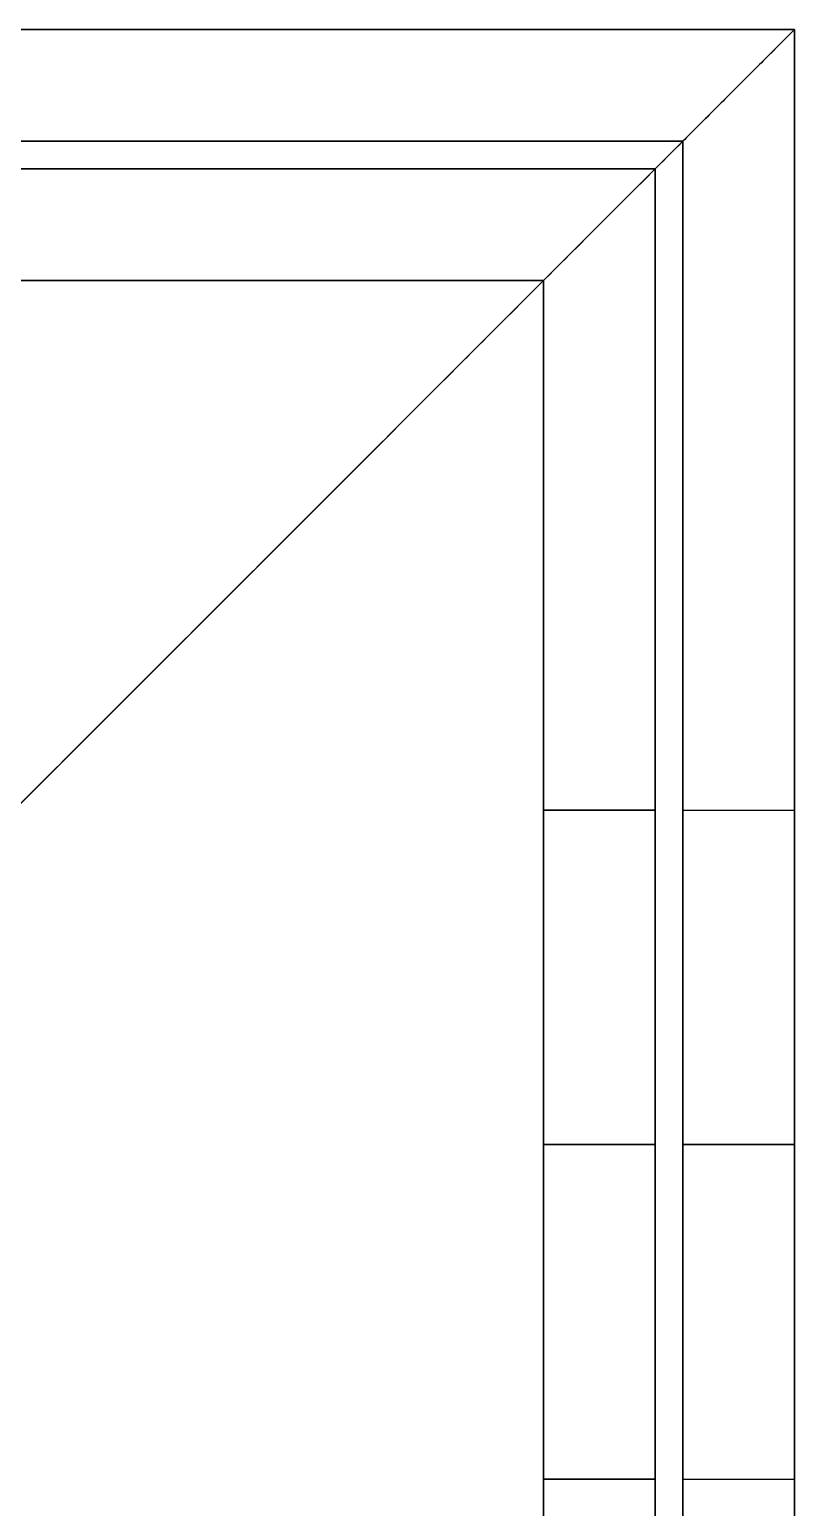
# Model space of a CAD drawing. Header units: millimetres. Extents: x -6529 to 809, y -8611 to 207.
# Drawn here: x -4653.83 to -4640.11, y -3798.4 to -3771.89 of the extents above; entities that cross this region are included whole.
import ezdxf

# ---------------------------------------------------------------- set-up
doc = ezdxf.new("R2010")
doc.units = ezdxf.units.MM
doc.header["$MEASUREMENT"] = 0
for name, color, linetype, true_color in [('gaten', 7, 'Continuous', 0x42ff2c), ('gaten$11mm', 7, 'Continuous', 0xff6a35), ('staal', 5, 'Continuous', 0x0000ff)]:
    doc.layers.add(name, color=color, linetype=linetype, true_color=true_color)

msp = doc.modelspace()

# ---------------------------------------------------------------- linework, layer by layer
at = {"layer": 'gaten'}
for p, q in [((-4640.11, -3791.894, 808), (-4640.11, -3791.894, 658)), ((-4640.11, -3791.894, 958), (-4640.11, -3791.894, 808)), ((-4640.11, -3791.894, 1108), (-4640.11, -3791.894, 958)), ((-4640.11, -3791.894, 1258), (-4640.11, -3791.894, 1108)), ((-4640.11, -3791.894, 1276), (-4640.11, -3791.894, 1258))]:
    msp.add_line(p, q, dxfattribs=at)
at = {"layer": 'gaten', "extrusion": (1, 2.22045e-16, 0)}
for centre in [(-3791.894, 770.5, -4640.11), (-3791.894, 695.5, -4640.11), (-3791.894, 920.5, -4640.11), (-3791.894, 845.5, -4640.11), (-3791.894, 1070.5, -4640.11), (-3791.894, 995.5, -4640.11), (-3791.894, 1220.5, -4640.11), (-3791.894, 1145.5, -4640.11)]:
    msp.add_circle(centre, 5, dxfattribs=at)
at = {"layer": 'gaten$11mm'}
msp.add_line((-4640.11, -3791.394, 58), (-4640.11, -3791.394, 40), dxfattribs=at)
at = {"layer": 'gaten$11mm', "extrusion": (1, 2.22045e-16, 0)}
for centre in [(-3791.894, 95.5, -4640.11), (-3791.894, 170.5, -4640.11), (-3791.894, 320.5, -4640.11), (-3791.894, 245.5, -4640.11), (-3791.894, 470.5, -4640.11), (-3791.894, 395.5, -4640.11), (-3791.894, 620.5, -4640.11), (-3791.894, 545.5, -4640.11)]:
    msp.add_circle(centre, 5.5, dxfattribs=at)
at = {"layer": 'staal'}
for p, q in [((-4640.11, -3771.894, 1276), (-4680.11, -3811.894, 1276)), ((-4640.11, -3771.894), (-4680.11, -3811.894)), ((-4640.11, -3771.894), (-4680.11, -3811.894)), ((-4680.11, -3811.894), (-4640.11, -3771.894, 40)), ((-4642.11, -3773.894, 1301), (-4640.11, -3771.894, 1301)), ((-4642.11, -3773.894, 25), (-4640.11, -3771.894, 25)), ((-4642.11, -3773.894, 25), (-4640.11, -3771.894, 25)), ((-4644.61, -3785.894, 1371.5), (-4642.61, -3785.894, 1371.5)), ((-4644.61, -3785.894, 1446.5), (-4642.61, -3785.894, 1446.5)), ((-4644.61, -3785.894, 1220.5), (-4642.61, -3785.894, 1220.5)), ((-4644.61, -3785.894, 1145.5), (-4642.61, -3785.894, 1145.5)), ((-4642.61, -3785.894, 95.5), (-4644.61, -3785.894, 95.5)), ((-4642.61, -3785.894, 170.5), (-4644.61, -3785.894, 170.5)), ((-4642.11, -3785.894, 1145.5), (-4640.11, -3785.894, 1145.5)), ((-4642.11, -3785.894, 1220.5), (-4640.11, -3785.894, 1220.5)), ((-4642.11, -3785.894, 995.5), (-4640.11, -3785.894, 995.5)), ((-4642.11, -3785.894, 1070.5), (-4640.11, -3785.894, 1070.5)), ((-4642.11, -3785.894, 845.5), (-4640.11, -3785.894, 845.5)), ((-4642.11, -3785.894, 920.5), (-4640.11, -3785.894, 920.5)), ((-4642.11, -3785.894, 770.5), (-4640.11, -3785.894, 770.5)), ((-4642.11, -3785.894, 695.5), (-4640.11, -3785.894, 695.5)), ((-4642.11, -3785.894, 95.5), (-4640.11, -3785.894, 95.5)), ((-4642.11, -3785.894, 170.5), (-4640.11, -3785.894, 170.5)), ((-4642.11, -3785.894, 320.5), (-4640.11, -3785.894, 320.5)), ((-4642.11, -3785.894, 245.5), (-4640.11, -3785.894, 245.5)), ((-4642.11, -3785.894, 470.5), (-4640.11, -3785.894, 470.5)), ((-4642.11, -3785.894, 395.5), (-4640.11, -3785.894, 395.5)), ((-4642.11, -3785.894, 620.5), (-4640.11, -3785.894, 620.5)), ((-4642.11, -3785.894, 545.5), (-4640.11, -3785.894, 545.5)), ((-4644.61, -3791.894, 1316), (-4642.61, -3791.894, 1316)), ((-4644.61, -3791.894, 1484), (-4642.61, -3791.894, 1484)), ((-4644.61, -3791.894, 1377.5), (-4642.61, -3791.894, 1377.5)), ((-4644.61, -3791.894, 1365.5), (-4642.61, -3791.894, 1365.5)), ((-4644.61, -3791.894, 1452.5), (-4642.61, -3791.894, 1452.5)), ((-4644.61, -3791.894, 1440.5), (-4642.61, -3791.894, 1440.5)), ((-4644.61, -3791.894, 1276), (-4642.61, -3791.894, 1276)), ((-4644.61, -3791.894, 1108), (-4642.61, -3791.894, 1108)), ((-4644.61, -3791.894, 1214.5), (-4642.61, -3791.894, 1214.5)), ((-4644.61, -3791.894, 1226.5), (-4642.61, -3791.894, 1226.5)), ((-4644.61, -3791.894, 1139.5), (-4642.61, -3791.894, 1139.5)), ((-4644.61, -3791.894, 1151.5), (-4642.61, -3791.894, 1151.5)), ((-4642.61, -3791.894, 40), (-4644.61, -3791.894, 40)), ((-4642.61, -3791.894, 208), (-4644.61, -3791.894, 208)), ((-4642.61, -3791.894, 101.5), (-4644.61, -3791.894, 101.5)), ((-4642.61, -3791.894, 89.5), (-4644.61, -3791.894, 89.5)), ((-4642.61, -3791.894, 176.5), (-4644.61, -3791.894, 176.5)), ((-4642.61, -3791.894, 164.5), (-4644.61, -3791.894, 164.5)), ((-4640.11, -3791.894, 40), (-4642.11, -3791.894, 40)), ((-4640.11, -3791.894, 1276), (-4642.11, -3791.894, 1276)), ((-4642.11, -3791.894, 1139.5), (-4640.11, -3791.894, 1139.5)), ((-4642.11, -3791.894, 1151.5), (-4640.11, -3791.894, 1151.5)), ((-4642.11, -3791.894, 1214.5), (-4640.11, -3791.894, 1214.5)), ((-4642.11, -3791.894, 1226.5), (-4640.11, -3791.894, 1226.5)), ((-4642.11, -3791.894, 989.5), (-4640.11, -3791.894, 989.5)), ((-4642.11, -3791.894, 1001.5), (-4640.11, -3791.894, 1001.5)), ((-4642.11, -3791.894, 1064.5), (-4640.11, -3791.894, 1064.5)), ((-4642.11, -3791.894, 1076.5), (-4640.11, -3791.894, 1076.5)), ((-4642.11, -3791.894, 839.5), (-4640.11, -3791.894, 839.5)), ((-4642.11, -3791.894, 851.5), (-4640.11, -3791.894, 851.5)), ((-4642.11, -3791.894, 914.5), (-4640.11, -3791.894, 914.5)), ((-4642.11, -3791.894, 926.5), (-4640.11, -3791.894, 926.5)), ((-4642.11, -3791.894, 764.5), (-4640.11, -3791.894, 764.5)), ((-4642.11, -3791.894, 776.5), (-4640.11, -3791.894, 776.5)), ((-4642.11, -3791.894, 689.5), (-4640.11, -3791.894, 689.5)), ((-4642.11, -3791.894, 701.5), (-4640.11, -3791.894, 701.5)), ((-4642.11, -3791.894, 89.5), (-4640.11, -3791.894, 89.5)), ((-4642.11, -3791.894, 101.5), (-4640.11, -3791.894, 101.5)), ((-4642.11, -3791.894, 164.5), (-4640.11, -3791.894, 164.5)), ((-4642.11, -3791.894, 176.5), (-4640.11, -3791.894, 176.5)), ((-4642.11, -3791.894, 314.5), (-4640.11, -3791.894, 314.5)), ((-4642.11, -3791.894, 326.5), (-4640.11, -3791.894, 326.5)), ((-4642.11, -3791.894, 239.5), (-4640.11, -3791.894, 239.5)), ((-4642.11, -3791.894, 251.5), (-4640.11, -3791.894, 251.5)), ((-4642.11, -3791.894, 464.5), (-4640.11, -3791.894, 464.5)), ((-4642.11, -3791.894, 476.5), (-4640.11, -3791.894, 476.5)), ((-4642.11, -3791.894, 389.5), (-4640.11, -3791.894, 389.5)), ((-4642.11, -3791.894, 401.5), (-4640.11, -3791.894, 401.5)), ((-4642.11, -3791.894, 614.5), (-4640.11, -3791.894, 614.5)), ((-4642.11, -3791.894, 626.5), (-4640.11, -3791.894, 626.5)), ((-4642.11, -3791.894, 539.5), (-4640.11, -3791.894, 539.5)), ((-4642.11, -3791.894, 551.5), (-4640.11, -3791.894, 551.5)), ((-4644.61, -3797.894, 1371.5), (-4642.61, -3797.894, 1371.5)), ((-4644.61, -3797.894, 1446.5), (-4642.61, -3797.894, 1446.5)), ((-4644.61, -3797.894, 1220.5), (-4642.61, -3797.894, 1220.5)), ((-4644.61, -3797.894, 1145.5), (-4642.61, -3797.894, 1145.5)), ((-4642.61, -3797.894, 95.5), (-4644.61, -3797.894, 95.5)), ((-4642.61, -3797.894, 170.5), (-4644.61, -3797.894, 170.5)), ((-4642.11, -3797.894, 1145.5), (-4640.11, -3797.894, 1145.5)), ((-4642.11, -3797.894, 1220.5), (-4640.11, -3797.894, 1220.5)), ((-4642.11, -3797.894, 995.5), (-4640.11, -3797.894, 995.5)), ((-4642.11, -3797.894, 1070.5), (-4640.11, -3797.894, 1070.5)), ((-4642.11, -3797.894, 845.5), (-4640.11, -3797.894, 845.5)), ((-4642.11, -3797.894, 920.5), (-4640.11, -3797.894, 920.5)), ((-4642.11, -3797.894, 770.5), (-4640.11, -3797.894, 770.5)), ((-4642.11, -3797.894, 695.5), (-4640.11, -3797.894, 695.5)), ((-4642.11, -3797.894, 95.5), (-4640.11, -3797.894, 95.5)), ((-4642.11, -3797.894, 170.5), (-4640.11, -3797.894, 170.5)), ((-4642.11, -3797.894, 320.5), (-4640.11, -3797.894, 320.5)), ((-4642.11, -3797.894, 245.5), (-4640.11, -3797.894, 245.5)), ((-4642.11, -3797.894, 470.5), (-4640.11, -3797.894, 470.5)), ((-4642.11, -3797.894, 395.5), (-4640.11, -3797.894, 395.5)), ((-4642.11, -3797.894, 620.5), (-4640.11, -3797.894, 620.5)), ((-4642.11, -3797.894, 545.5), (-4640.11, -3797.894, 545.5))]:
    msp.add_line(p, q, dxfattribs=at)
msp.add_lwpolyline([(-4640.11, -5087.894), (-5956.11, -5087.894), (-5956.11, -3771.894), (-4640.11, -3771.894)], close=True, dxfattribs=at)
for points in [[(-4640.11, -3771.894, 1276), (-5298.11, -3771.894, 1276), (-5956.11, -3771.894, 1276)], [(-4640.11, -3771.894, 1316), (-5298.11, -3771.894, 1316), (-5956.11, -3771.894, 1316)], [(-5956.11, -3771.894), (-5298.11, -3771.894), (-4640.11, -3771.894)], [(-5956.11, -3771.894, 40), (-5298.11, -3771.894, 40), (-4640.11, -3771.894, 40)], [(-4640.11, -3771.894, 1296), (-4684.86, -3771.894, 1296), (-4729.61, -3771.894, 1296)], [(-4729.61, -3771.894, 20), (-4684.86, -3771.894, 20), (-4640.11, -3771.894, 20)], [(-4640.11, -3771.894, 1316), (-4660.11, -3791.894, 1316), (-4680.11, -3811.894, 1316)], [(-4640.11, -3771.894, 1276), (-4660.11, -3791.894, 1276), (-4680.11, -3811.894, 1276)], [(-4680.11, -3811.894, 1316), (-4660.11, -3791.894, 1316), (-4640.11, -3771.894, 1316)], [(-4640.11, -3771.894, 40), (-4660.11, -3771.894, 40), (-4680.11, -3771.894, 40)], [(-4640.11, -3771.894, 1276), (-4660.11, -3771.894, 1276), (-4680.11, -3771.894, 1276)], [(-4640.11, -3771.894, 658), (-4660.11, -3771.894, 658), (-4680.11, -3771.894, 658)], [(-4640.11, -3771.894, 40), (-4660.11, -3791.894, 40), (-4680.11, -3811.894, 40)], [(-4640.11, -3771.894, 40), (-4660.11, -3791.894, 40), (-4680.11, -3811.894, 40)], [(-4640.11, -3771.894, 1301), (-4641.11, -3772.894, 1301), (-4642.11, -3773.894, 1301)], [(-4640.11, -5087.894, 1276), (-4640.11, -4429.894, 1276), (-4640.11, -3771.894, 1276)], [(-4640.11, -5087.894, 1316), (-4640.11, -4429.894, 1316), (-4640.11, -3771.894, 1316)], [(-4640.11, -3771.894, 1276), (-4640.11, -3771.894, 1296), (-4640.11, -3771.894, 1316)], [(-4640.11, -3861.394, 1296), (-4640.11, -3816.644, 1296), (-4640.11, -3771.894, 1296)], [(-4640.11, -3771.894, 1276), (-4640.11, -3771.894, 1296), (-4640.11, -3771.894, 1316)], [(-4640.11, -3771.894, 40), (-4640.11, -3771.894, 658), (-4640.11, -3771.894, 1276)], [(-4640.11, -3811.894, 40), (-4640.11, -3791.894, 40), (-4640.11, -3771.894, 40)], [(-4640.11, -3811.894, 1276), (-4640.11, -3791.894, 1276), (-4640.11, -3771.894, 1276)], [(-4640.11, -3811.894, 658), (-4640.11, -3791.894, 658), (-4640.11, -3771.894, 658)], [(-4640.11, -5087.894), (-4640.11, -4429.894), (-4640.11, -3771.894)], [(-4640.11, -5087.894, 40), (-4640.11, -4429.894, 40), (-4640.11, -3771.894, 40)], [(-4640.11, -3771.894), (-4640.11, -3771.894, 20), (-4640.11, -3771.894, 40)], [(-4640.11, -3861.394, 20), (-4640.11, -3816.644, 20), (-4640.11, -3771.894, 20)], [(-4640.11, -3771.894), (-4640.11, -3771.894, 20), (-4640.11, -3771.894, 40)], [(-4642.11, -3773.894, 1314), (-5298.11, -3773.894, 1314), (-5954.11, -3773.894, 1314)], [(-4642.11, -3773.894, 1278), (-5298.11, -3773.894, 1278), (-5954.11, -3773.894, 1278)], [(-5954.11, -3773.894, 38), (-5298.11, -3773.894, 38), (-4642.11, -3773.894, 38)], [(-5954.11, -3773.894, 2), (-5298.11, -3773.894, 2), (-4642.11, -3773.894, 2)], [(-4642.11, -3773.894, 1296), (-4685.86, -3773.894, 1296), (-4729.61, -3773.894, 1296)], [(-4729.61, -3773.894, 20), (-4685.86, -3773.894, 20), (-4642.11, -3773.894, 20)], [(-4678.11, -3809.894, 1314), (-4660.11, -3791.894, 1314), (-4642.11, -3773.894, 1314)], [(-4642.11, -3773.894, 1278), (-4660.11, -3791.894, 1278), (-4678.11, -3809.894, 1278)], [(-4642.11, -3773.894, 1314), (-4660.11, -3791.894, 1314), (-4678.11, -3809.894, 1314)], [(-4678.11, -3809.894, 1278), (-4660.11, -3791.894, 1278), (-4642.11, -3773.894, 1278)], [(-4678.11, -3773.894, 40), (-4660.11, -3773.894, 40), (-4642.11, -3773.894, 40)], [(-4678.11, -3773.894, 1276), (-4660.11, -3773.894, 1276), (-4642.11, -3773.894, 1276)], [(-4678.11, -3773.894, 658), (-4660.11, -3773.894, 658), (-4642.11, -3773.894, 658)], [(-4678.11, -3809.894, 38), (-4660.11, -3791.894, 38), (-4642.11, -3773.894, 38)], [(-4642.11, -3773.894, 2), (-4660.11, -3791.894, 2), (-4678.11, -3809.894, 2)], [(-4678.11, -3809.894, 38), (-4660.11, -3791.894, 38), (-4642.11, -3773.894, 38)], [(-4642.11, -3773.894, 2), (-4660.11, -3791.894, 2), (-4678.11, -3809.894, 2)], [(-4642.11, -3773.894, 1314), (-4642.11, -3773.894, 1296), (-4642.11, -3773.894, 1278)], [(-4642.11, -5085.894, 1314), (-4642.11, -4429.894, 1314), (-4642.11, -3773.894, 1314)], [(-4642.11, -5085.894, 1278), (-4642.11, -4429.894, 1278), (-4642.11, -3773.894, 1278)], [(-4642.11, -3861.394, 1296), (-4642.11, -3817.644, 1296), (-4642.11, -3773.894, 1296)], [(-4642.11, -3773.894, 1278), (-4642.11, -3773.894, 1296), (-4642.11, -3773.894, 1314)], [(-4642.11, -3773.894, 40), (-4642.11, -3791.894, 40), (-4642.11, -3809.894, 40)], [(-4642.11, -3773.894, 1276), (-4642.11, -3791.894, 1276), (-4642.11, -3809.894, 1276)], [(-4642.11, -3773.894, 40), (-4642.11, -3773.894, 658), (-4642.11, -3773.894, 1276)], [(-4642.11, -3773.894, 658), (-4642.11, -3791.894, 658), (-4642.11, -3809.894, 658)], [(-4642.11, -3773.894, 38), (-4642.11, -3773.894, 20), (-4642.11, -3773.894, 2)], [(-4642.11, -5085.894, 38), (-4642.11, -4429.894, 38), (-4642.11, -3773.894, 38)], [(-4642.11, -5085.894, 2), (-4642.11, -4429.894, 2), (-4642.11, -3773.894, 2)], [(-4642.11, -3861.394, 20), (-4642.11, -3817.644, 20), (-4642.11, -3773.894, 20)], [(-4642.11, -3773.894, 38), (-4642.11, -3773.894, 20), (-4642.11, -3773.894, 2)], [(-4677.61, -3774.394, 1316), (-4660.11, -3774.394, 1316), (-4642.61, -3774.394, 1316)], [(-4677.61, -3774.394, 1484), (-4660.11, -3774.394, 1484), (-4642.61, -3774.394, 1484)], [(-4677.61, -3774.394, 1400), (-4660.11, -3774.394, 1400), (-4642.61, -3774.394, 1400)], [(-4677.61, -3774.394, 1276), (-4660.11, -3774.394, 1276), (-4642.61, -3774.394, 1276)], [(-4677.61, -3774.394, 1108), (-4660.11, -3774.394, 1108), (-4642.61, -3774.394, 1108)], [(-4677.61, -3774.394, 1192), (-4660.11, -3774.394, 1192), (-4642.61, -3774.394, 1192)], [(-4642.61, -3774.394, 40), (-4660.11, -3774.394, 40), (-4677.61, -3774.394, 40)], [(-4642.61, -3774.394, 208), (-4660.11, -3774.394, 208), (-4677.61, -3774.394, 208)], [(-4642.61, -3774.394, 124), (-4660.11, -3774.394, 124), (-4677.61, -3774.394, 124)], [(-4642.61, -3774.394, 1316), (-4642.61, -3774.394, 1400), (-4642.61, -3774.394, 1484)], [(-4642.61, -3774.394, 1316), (-4642.61, -3791.894, 1316), (-4642.61, -3809.394, 1316)], [(-4642.61, -3774.394, 1484), (-4642.61, -3791.894, 1484), (-4642.61, -3809.394, 1484)], [(-4642.61, -3774.394, 1400), (-4642.61, -3791.894, 1400), (-4642.61, -3809.394, 1400)], [(-4642.61, -3774.394, 1276), (-4642.61, -3774.394, 1192), (-4642.61, -3774.394, 1108)], [(-4642.61, -3774.394, 1276), (-4642.61, -3791.894, 1276), (-4642.61, -3809.394, 1276)], [(-4642.61, -3774.394, 1108), (-4642.61, -3791.894, 1108), (-4642.61, -3809.394, 1108)], [(-4642.61, -3774.394, 1192), (-4642.61, -3791.894, 1192), (-4642.61, -3809.394, 1192)], [(-4642.61, -3774.394, 40), (-4642.61, -3774.394, 124), (-4642.61, -3774.394, 208)], [(-4642.61, -3809.394, 40), (-4642.61, -3791.894, 40), (-4642.61, -3774.394, 40)], [(-4642.61, -3809.394, 208), (-4642.61, -3791.894, 208), (-4642.61, -3774.394, 208)], [(-4642.61, -3809.394, 124), (-4642.61, -3791.894, 124), (-4642.61, -3774.394, 124)], [(-4644.61, -3776.394, 1316), (-4660.11, -3776.394, 1316), (-4675.61, -3776.394, 1316)], [(-4644.61, -3776.394, 1484), (-4660.11, -3776.394, 1484), (-4675.61, -3776.394, 1484)], [(-4644.61, -3776.394, 1400), (-4660.11, -3776.394, 1400), (-4675.61, -3776.394, 1400)], [(-4644.61, -3776.394, 1276), (-4660.11, -3776.394, 1276), (-4675.61, -3776.394, 1276)], [(-4644.61, -3776.394, 1108), (-4660.11, -3776.394, 1108), (-4675.61, -3776.394, 1108)], [(-4644.61, -3776.394, 1192), (-4660.11, -3776.394, 1192), (-4675.61, -3776.394, 1192)], [(-4675.61, -3776.394, 40), (-4660.11, -3776.394, 40), (-4644.61, -3776.394, 40)], [(-4675.61, -3776.394, 208), (-4660.11, -3776.394, 208), (-4644.61, -3776.394, 208)], [(-4675.61, -3776.394, 124), (-4660.11, -3776.394, 124), (-4644.61, -3776.394, 124)], [(-4644.61, -3807.394, 1316), (-4644.61, -3791.894, 1316), (-4644.61, -3776.394, 1316)], [(-4644.61, -3776.394, 1316), (-4644.61, -3776.394, 1400), (-4644.61, -3776.394, 1484)], [(-4644.61, -3807.394, 1484), (-4644.61, -3791.894, 1484), (-4644.61, -3776.394, 1484)], [(-4644.61, -3807.394, 1400), (-4644.61, -3791.894, 1400), (-4644.61, -3776.394, 1400)], [(-4644.61, -3807.394, 1276), (-4644.61, -3791.894, 1276), (-4644.61, -3776.394, 1276)], [(-4644.61, -3776.394, 1276), (-4644.61, -3776.394, 1192), (-4644.61, -3776.394, 1108)], [(-4644.61, -3807.394, 1108), (-4644.61, -3791.894, 1108), (-4644.61, -3776.394, 1108)], [(-4644.61, -3807.394, 1192), (-4644.61, -3791.894, 1192), (-4644.61, -3776.394, 1192)], [(-4644.61, -3776.394, 40), (-4644.61, -3791.894, 40), (-4644.61, -3807.394, 40)], [(-4644.61, -3776.394, 208), (-4644.61, -3791.894, 208), (-4644.61, -3807.394, 208)], [(-4644.61, -3776.394, 40), (-4644.61, -3776.394, 124), (-4644.61, -3776.394, 208)], [(-4644.61, -3776.394, 124), (-4644.61, -3791.894, 124), (-4644.61, -3807.394, 124)], [(-4644.61, -3791.894, 1316), (-4644.61, -3791.894, 1340.75), (-4644.61, -3791.894, 1365.5)], [(-4644.61, -3791.894, 1377.5), (-4644.61, -3791.894, 1409), (-4644.61, -3791.894, 1440.5)], [(-4644.61, -3791.894, 1452.5), (-4644.61, -3791.894, 1468.25), (-4644.61, -3791.894, 1484)], [(-4644.61, -3791.894, 1276), (-4644.61, -3791.894, 1251.25), (-4644.61, -3791.894, 1226.5)], [(-4644.61, -3791.894, 1214.5), (-4644.61, -3791.894, 1183), (-4644.61, -3791.894, 1151.5)], [(-4644.61, -3791.894, 1139.5), (-4644.61, -3791.894, 1123.75), (-4644.61, -3791.894, 1108)], [(-4644.61, -3791.894, 40), (-4644.61, -3791.894, 64.75), (-4644.61, -3791.894, 89.5)], [(-4644.61, -3791.894, 101.5), (-4644.61, -3791.894, 133), (-4644.61, -3791.894, 164.5)], [(-4644.61, -3791.894, 176.5), (-4644.61, -3791.894, 192.25), (-4644.61, -3791.894, 208)], [(-4642.61, -3791.894, 1316), (-4642.61, -3791.894, 1340.75), (-4642.61, -3791.894, 1365.5)], [(-4642.61, -3791.894, 1377.5), (-4642.61, -3791.894, 1409), (-4642.61, -3791.894, 1440.5)], [(-4642.61, -3791.894, 1452.5), (-4642.61, -3791.894, 1468.25), (-4642.61, -3791.894, 1484)], [(-4642.61, -3791.894, 1276), (-4642.61, -3791.894, 1251.25), (-4642.61, -3791.894, 1226.5)], [(-4642.61, -3791.894, 1214.5), (-4642.61, -3791.894, 1183), (-4642.61, -3791.894, 1151.5)], [(-4642.61, -3791.894, 1139.5), (-4642.61, -3791.894, 1123.75), (-4642.61, -3791.894, 1108)], [(-4642.61, -3791.894, 40), (-4642.61, -3791.894, 64.75), (-4642.61, -3791.894, 89.5)], [(-4642.61, -3791.894, 101.5), (-4642.61, -3791.894, 133), (-4642.61, -3791.894, 164.5)], [(-4642.61, -3791.894, 176.5), (-4642.61, -3791.894, 192.25), (-4642.61, -3791.894, 208)], [(-4642.11, -3791.894, 40), (-4642.11, -3791.894, 64.75), (-4642.11, -3791.894, 89.5)], [(-4642.11, -3791.894, 101.5), (-4642.11, -3791.894, 133), (-4642.11, -3791.894, 164.5)], [(-4642.11, -3791.894, 176.5), (-4642.11, -3791.894, 208), (-4642.11, -3791.894, 239.5)], [(-4642.11, -3791.894, 251.5), (-4642.11, -3791.894, 283), (-4642.11, -3791.894, 314.5)], [(-4642.11, -3791.894, 326.5), (-4642.11, -3791.894, 358), (-4642.11, -3791.894, 389.5)], [(-4642.11, -3791.894, 401.5), (-4642.11, -3791.894, 433), (-4642.11, -3791.894, 464.5)], [(-4642.11, -3791.894, 476.5), (-4642.11, -3791.894, 508), (-4642.11, -3791.894, 539.5)], [(-4642.11, -3791.894, 551.5), (-4642.11, -3791.894, 583), (-4642.11, -3791.894, 614.5)], [(-4642.11, -3791.894, 626.5), (-4642.11, -3791.894, 658), (-4642.11, -3791.894, 689.5)], [(-4642.11, -3791.894, 701.5), (-4642.11, -3791.894, 733), (-4642.11, -3791.894, 764.5)], [(-4642.11, -3791.894, 776.5), (-4642.11, -3791.894, 808), (-4642.11, -3791.894, 839.5)], [(-4642.11, -3791.894, 851.5), (-4642.11, -3791.894, 883), (-4642.11, -3791.894, 914.5)], [(-4642.11, -3791.894, 926.5), (-4642.11, -3791.894, 958), (-4642.11, -3791.894, 989.5)], [(-4642.11, -3791.894, 1001.5), (-4642.11, -3791.894, 1033), (-4642.11, -3791.894, 1064.5)], [(-4642.11, -3791.894, 1076.5), (-4642.11, -3791.894, 1108), (-4642.11, -3791.894, 1139.5)], [(-4642.11, -3791.894, 1151.5), (-4642.11, -3791.894, 1183), (-4642.11, -3791.894, 1214.5)], [(-4642.11, -3791.894, 1226.5), (-4642.11, -3791.894, 1251.25), (-4642.11, -3791.894, 1276)], [(-4640.11, -3791.894, 40), (-4640.11, -3791.894, 64.75), (-4640.11, -3791.894, 89.5)], [(-4640.11, -3791.894, 101.5), (-4640.11, -3791.894, 133), (-4640.11, -3791.894, 164.5)], [(-4640.11, -3791.894, 176.5), (-4640.11, -3791.894, 208), (-4640.11, -3791.894, 239.5)], [(-4640.11, -3791.894, 251.5), (-4640.11, -3791.894, 283), (-4640.11, -3791.894, 314.5)], [(-4640.11, -3791.894, 326.5), (-4640.11, -3791.894, 358), (-4640.11, -3791.894, 389.5)], [(-4640.11, -3791.894, 401.5), (-4640.11, -3791.894, 433), (-4640.11, -3791.894, 464.5)], [(-4640.11, -3791.894, 476.5), (-4640.11, -3791.894, 508), (-4640.11, -3791.894, 539.5)], [(-4640.11, -3791.894, 551.5), (-4640.11, -3791.894, 583), (-4640.11, -3791.894, 614.5)], [(-4640.11, -3791.894, 626.5), (-4640.11, -3791.894, 658), (-4640.11, -3791.894, 689.5)], [(-4640.11, -3791.894, 701.5), (-4640.11, -3791.894, 733), (-4640.11, -3791.894, 764.5)], [(-4640.11, -3791.894, 776.5), (-4640.11, -3791.894, 808), (-4640.11, -3791.894, 839.5)], [(-4640.11, -3791.894, 851.5), (-4640.11, -3791.894, 883), (-4640.11, -3791.894, 914.5)], [(-4640.11, -3791.894, 926.5), (-4640.11, -3791.894, 958), (-4640.11, -3791.894, 989.5)], [(-4640.11, -3791.894, 1001.5), (-4640.11, -3791.894, 1033), (-4640.11, -3791.894, 1064.5)], [(-4640.11, -3791.894, 1076.5), (-4640.11, -3791.894, 1108), (-4640.11, -3791.894, 1139.5)], [(-4640.11, -3791.894, 1151.5), (-4640.11, -3791.894, 1183), (-4640.11, -3791.894, 1214.5)], [(-4640.11, -3791.894, 1226.5), (-4640.11, -3791.894, 1251.25), (-4640.11, -3791.894, 1276)]]:
    msp.add_open_spline(points, degree=2, dxfattribs=at)
for points, weights, knots in [([(-4644.61, -3797.894, 1371.5), (-4644.61, -3797.894, 1377.5), (-4644.61, -3791.894, 1377.5), (-4644.61, -3785.894, 1377.5), (-4644.61, -3785.894, 1371.5), (-4644.61, -3785.894, 1365.5), (-4644.61, -3791.894, 1365.5), (-4644.61, -3797.894, 1365.5), (-4644.61, -3797.894, 1371.5)], [1, 0.707106781187, 1, 0.707106781187, 1, 0.707106781187, 1, 0.707106781187, 1], [0, 0, 0, 7.853982, 7.853982, 15.707963, 15.707963, 23.561945, 23.561945, 31.415927, 31.415927, 31.415927]), ([(-4644.61, -3797.894, 1446.5), (-4644.61, -3797.894, 1452.5), (-4644.61, -3791.894, 1452.5), (-4644.61, -3785.894, 1452.5), (-4644.61, -3785.894, 1446.5), (-4644.61, -3785.894, 1440.5), (-4644.61, -3791.894, 1440.5), (-4644.61, -3797.894, 1440.5), (-4644.61, -3797.894, 1446.5)], [1, 0.707106781187, 1, 0.707106781187, 1, 0.707106781187, 1, 0.707106781187, 1], [0, 0, 0, 7.853982, 7.853982, 15.707963, 15.707963, 23.561945, 23.561945, 31.415927, 31.415927, 31.415927]), ([(-4644.61, -3797.894, 1220.5), (-4644.61, -3797.894, 1214.5), (-4644.61, -3791.894, 1214.5), (-4644.61, -3785.894, 1214.5), (-4644.61, -3785.894, 1220.5), (-4644.61, -3785.894, 1226.5), (-4644.61, -3791.894, 1226.5), (-4644.61, -3797.894, 1226.5), (-4644.61, -3797.894, 1220.5)], [1, 0.707106781187, 1, 0.707106781187, 1, 0.707106781187, 1, 0.707106781187, 1], [0, 0, 0, 7.853982, 7.853982, 15.707963, 15.707963, 23.561945, 23.561945, 31.415927, 31.415927, 31.415927]), ([(-4644.61, -3797.894, 1145.5), (-4644.61, -3797.894, 1139.5), (-4644.61, -3791.894, 1139.5), (-4644.61, -3785.894, 1139.5), (-4644.61, -3785.894, 1145.5), (-4644.61, -3785.894, 1151.5), (-4644.61, -3791.894, 1151.5), (-4644.61, -3797.894, 1151.5), (-4644.61, -3797.894, 1145.5)], [1, 0.707106781187, 1, 0.707106781187, 1, 0.707106781187, 1, 0.707106781187, 1], [0, 0, 0, 7.853982, 7.853982, 15.707963, 15.707963, 23.561945, 23.561945, 31.415927, 31.415927, 31.415927]), ([(-4644.61, -3797.894, 95.5), (-4644.61, -3797.894, 89.5), (-4644.61, -3791.894, 89.5), (-4644.61, -3785.894, 89.5), (-4644.61, -3785.894, 95.5), (-4644.61, -3785.894, 101.5), (-4644.61, -3791.894, 101.5), (-4644.61, -3797.894, 101.5), (-4644.61, -3797.894, 95.5)], [1, 0.707106781187, 1, 0.707106781187, 1, 0.707106781187, 1, 0.707106781187, 1], [-31.415927, -31.415927, -31.415927, -23.561945, -23.561945, -15.707963, -15.707963, -7.853982, -7.853982, 0, 0, 0]), ([(-4644.61, -3797.894, 170.5), (-4644.61, -3797.894, 164.5), (-4644.61, -3791.894, 164.5), (-4644.61, -3785.894, 164.5), (-4644.61, -3785.894, 170.5), (-4644.61, -3785.894, 176.5), (-4644.61, -3791.894, 176.5), (-4644.61, -3797.894, 176.5), (-4644.61, -3797.894, 170.5)], [1, 0.707106781187, 1, 0.707106781187, 1, 0.707106781187, 1, 0.707106781187, 1], [-31.415927, -31.415927, -31.415927, -23.561945, -23.561945, -15.707963, -15.707963, -7.853982, -7.853982, 0, 0, 0]), ([(-4642.61, -3797.894, 1371.5), (-4642.61, -3797.894, 1365.5), (-4642.61, -3791.894, 1365.5), (-4642.61, -3785.894, 1365.5), (-4642.61, -3785.894, 1371.5), (-4642.61, -3785.894, 1377.5), (-4642.61, -3791.894, 1377.5), (-4642.61, -3797.894, 1377.5), (-4642.61, -3797.894, 1371.5)], [1, 0.707106781187, 1, 0.707106781187, 1, 0.707106781187, 1, 0.707106781187, 1], [-31.415927, -31.415927, -31.415927, -23.561945, -23.561945, -15.707963, -15.707963, -7.853982, -7.853982, 0, 0, 0]), ([(-4642.61, -3797.894, 1446.5), (-4642.61, -3797.894, 1440.5), (-4642.61, -3791.894, 1440.5), (-4642.61, -3785.894, 1440.5), (-4642.61, -3785.894, 1446.5), (-4642.61, -3785.894, 1452.5), (-4642.61, -3791.894, 1452.5), (-4642.61, -3797.894, 1452.5), (-4642.61, -3797.894, 1446.5)], [1, 0.707106781187, 1, 0.707106781187, 1, 0.707106781187, 1, 0.707106781187, 1], [-31.415927, -31.415927, -31.415927, -23.561945, -23.561945, -15.707963, -15.707963, -7.853982, -7.853982, 0, 0, 0]), ([(-4642.61, -3797.894, 1220.5), (-4642.61, -3797.894, 1226.5), (-4642.61, -3791.894, 1226.5), (-4642.61, -3785.894, 1226.5), (-4642.61, -3785.894, 1220.5), (-4642.61, -3785.894, 1214.5), (-4642.61, -3791.894, 1214.5), (-4642.61, -3797.894, 1214.5), (-4642.61, -3797.894, 1220.5)], [1, 0.707106781187, 1, 0.707106781187, 1, 0.707106781187, 1, 0.707106781187, 1], [-31.415927, -31.415927, -31.415927, -23.561945, -23.561945, -15.707963, -15.707963, -7.853982, -7.853982, 0, 0, 0]), ([(-4642.61, -3797.894, 1145.5), (-4642.61, -3797.894, 1151.5), (-4642.61, -3791.894, 1151.5), (-4642.61, -3785.894, 1151.5), (-4642.61, -3785.894, 1145.5), (-4642.61, -3785.894, 1139.5), (-4642.61, -3791.894, 1139.5), (-4642.61, -3797.894, 1139.5), (-4642.61, -3797.894, 1145.5)], [1, 0.707106781187, 1, 0.707106781187, 1, 0.707106781187, 1, 0.707106781187, 1], [-31.415927, -31.415927, -31.415927, -23.561945, -23.561945, -15.707963, -15.707963, -7.853982, -7.853982, 0, 0, 0]), ([(-4642.61, -3797.894, 95.5), (-4642.61, -3797.894, 101.5), (-4642.61, -3791.894, 101.5), (-4642.61, -3785.894, 101.5), (-4642.61, -3785.894, 95.5), (-4642.61, -3785.894, 89.5), (-4642.61, -3791.894, 89.5), (-4642.61, -3797.894, 89.5), (-4642.61, -3797.894, 95.5)], [1, 0.707106781187, 1, 0.707106781187, 1, 0.707106781187, 1, 0.707106781187, 1], [0, 0, 0, 7.853982, 7.853982, 15.707963, 15.707963, 23.561945, 23.561945, 31.415927, 31.415927, 31.415927]), ([(-4642.61, -3797.894, 170.5), (-4642.61, -3797.894, 176.5), (-4642.61, -3791.894, 176.5), (-4642.61, -3785.894, 176.5), (-4642.61, -3785.894, 170.5), (-4642.61, -3785.894, 164.5), (-4642.61, -3791.894, 164.5), (-4642.61, -3797.894, 164.5), (-4642.61, -3797.894, 170.5)], [1, 0.707106781187, 1, 0.707106781187, 1, 0.707106781187, 1, 0.707106781187, 1], [0, 0, 0, 7.853982, 7.853982, 15.707963, 15.707963, 23.561945, 23.561945, 31.415927, 31.415927, 31.415927]), ([(-4642.11, -3797.894, 1145.5), (-4642.11, -3797.894, 1139.5), (-4642.11, -3791.894, 1139.5), (-4642.11, -3785.894, 1139.5), (-4642.11, -3785.894, 1145.5), (-4642.11, -3785.894, 1151.5), (-4642.11, -3791.894, 1151.5), (-4642.11, -3797.894, 1151.5), (-4642.11, -3797.894, 1145.5)], [1, 0.707106781187, 1, 0.707106781187, 1, 0.707106781187, 1, 0.707106781187, 1], [-31.415927, -31.415927, -31.415927, -23.561945, -23.561945, -15.707963, -15.707963, -7.853982, -7.853982, 0, 0, 0]), ([(-4642.11, -3797.894, 1220.5), (-4642.11, -3797.894, 1214.5), (-4642.11, -3791.894, 1214.5), (-4642.11, -3785.894, 1214.5), (-4642.11, -3785.894, 1220.5), (-4642.11, -3785.894, 1226.5), (-4642.11, -3791.894, 1226.5), (-4642.11, -3797.894, 1226.5), (-4642.11, -3797.894, 1220.5)], [1, 0.707106781187, 1, 0.707106781187, 1, 0.707106781187, 1, 0.707106781187, 1], [-31.415927, -31.415927, -31.415927, -23.561945, -23.561945, -15.707963, -15.707963, -7.853982, -7.853982, 0, 0, 0]), ([(-4642.11, -3797.894, 995.5), (-4642.11, -3797.894, 989.5), (-4642.11, -3791.894, 989.5), (-4642.11, -3785.894, 989.5), (-4642.11, -3785.894, 995.5), (-4642.11, -3785.894, 1001.5), (-4642.11, -3791.894, 1001.5), (-4642.11, -3797.894, 1001.5), (-4642.11, -3797.894, 995.5)], [1, 0.707106781187, 1, 0.707106781187, 1, 0.707106781187, 1, 0.707106781187, 1], [-31.415927, -31.415927, -31.415927, -23.561945, -23.561945, -15.707963, -15.707963, -7.853982, -7.853982, 0, 0, 0]), ([(-4642.11, -3797.894, 1070.5), (-4642.11, -3797.894, 1064.5), (-4642.11, -3791.894, 1064.5), (-4642.11, -3785.894, 1064.5), (-4642.11, -3785.894, 1070.5), (-4642.11, -3785.894, 1076.5), (-4642.11, -3791.894, 1076.5), (-4642.11, -3797.894, 1076.5), (-4642.11, -3797.894, 1070.5)], [1, 0.707106781187, 1, 0.707106781187, 1, 0.707106781187, 1, 0.707106781187, 1], [-31.415927, -31.415927, -31.415927, -23.561945, -23.561945, -15.707963, -15.707963, -7.853982, -7.853982, 0, 0, 0]), ([(-4642.11, -3797.894, 845.5), (-4642.11, -3797.894, 839.5), (-4642.11, -3791.894, 839.5), (-4642.11, -3785.894, 839.5), (-4642.11, -3785.894, 845.5), (-4642.11, -3785.894, 851.5), (-4642.11, -3791.894, 851.5), (-4642.11, -3797.894, 851.5), (-4642.11, -3797.894, 845.5)], [1, 0.707106781187, 1, 0.707106781187, 1, 0.707106781187, 1, 0.707106781187, 1], [-31.415927, -31.415927, -31.415927, -23.561945, -23.561945, -15.707963, -15.707963, -7.853982, -7.853982, 0, 0, 0]), ([(-4642.11, -3797.894, 920.5), (-4642.11, -3797.894, 914.5), (-4642.11, -3791.894, 914.5), (-4642.11, -3785.894, 914.5), (-4642.11, -3785.894, 920.5), (-4642.11, -3785.894, 926.5), (-4642.11, -3791.894, 926.5), (-4642.11, -3797.894, 926.5), (-4642.11, -3797.894, 920.5)], [1, 0.707106781187, 1, 0.707106781187, 1, 0.707106781187, 1, 0.707106781187, 1], [-31.415927, -31.415927, -31.415927, -23.561945, -23.561945, -15.707963, -15.707963, -7.853982, -7.853982, 0, 0, 0]), ([(-4642.11, -3797.894, 770.5), (-4642.11, -3797.894, 764.5), (-4642.11, -3791.894, 764.5), (-4642.11, -3785.894, 764.5), (-4642.11, -3785.894, 770.5), (-4642.11, -3785.894, 776.5), (-4642.11, -3791.894, 776.5), (-4642.11, -3797.894, 776.5), (-4642.11, -3797.894, 770.5)], [1, 0.707106781187, 1, 0.707106781187, 1, 0.707106781187, 1, 0.707106781187, 1], [-31.415927, -31.415927, -31.415927, -23.561945, -23.561945, -15.707963, -15.707963, -7.853982, -7.853982, 0, 0, 0]), ([(-4642.11, -3797.894, 695.5), (-4642.11, -3797.894, 689.5), (-4642.11, -3791.894, 689.5), (-4642.11, -3785.894, 689.5), (-4642.11, -3785.894, 695.5), (-4642.11, -3785.894, 701.5), (-4642.11, -3791.894, 701.5), (-4642.11, -3797.894, 701.5), (-4642.11, -3797.894, 695.5)], [1, 0.707106781187, 1, 0.707106781187, 1, 0.707106781187, 1, 0.707106781187, 1], [-31.415927, -31.415927, -31.415927, -23.561945, -23.561945, -15.707963, -15.707963, -7.853982, -7.853982, 0, 0, 0]), ([(-4642.11, -3797.894, 95.5), (-4642.11, -3797.894, 89.5), (-4642.11, -3791.894, 89.5), (-4642.11, -3785.894, 89.5), (-4642.11, -3785.894, 95.5), (-4642.11, -3785.894, 101.5), (-4642.11, -3791.894, 101.5), (-4642.11, -3797.894, 101.5), (-4642.11, -3797.894, 95.5)], [1, 0.707106781187, 1, 0.707106781187, 1, 0.707106781187, 1, 0.707106781187, 1], [-31.415927, -31.415927, -31.415927, -23.561945, -23.561945, -15.707963, -15.707963, -7.853982, -7.853982, 0, 0, 0]), ([(-4642.11, -3797.894, 170.5), (-4642.11, -3797.894, 164.5), (-4642.11, -3791.894, 164.5), (-4642.11, -3785.894, 164.5), (-4642.11, -3785.894, 170.5), (-4642.11, -3785.894, 176.5), (-4642.11, -3791.894, 176.5), (-4642.11, -3797.894, 176.5), (-4642.11, -3797.894, 170.5)], [1, 0.707106781187, 1, 0.707106781187, 1, 0.707106781187, 1, 0.707106781187, 1], [-31.415927, -31.415927, -31.415927, -23.561945, -23.561945, -15.707963, -15.707963, -7.853982, -7.853982, 0, 0, 0]), ([(-4642.11, -3797.894, 320.5), (-4642.11, -3797.894, 314.5), (-4642.11, -3791.894, 314.5), (-4642.11, -3785.894, 314.5), (-4642.11, -3785.894, 320.5), (-4642.11, -3785.894, 326.5), (-4642.11, -3791.894, 326.5), (-4642.11, -3797.894, 326.5), (-4642.11, -3797.894, 320.5)], [1, 0.707106781187, 1, 0.707106781187, 1, 0.707106781187, 1, 0.707106781187, 1], [-31.415927, -31.415927, -31.415927, -23.561945, -23.561945, -15.707963, -15.707963, -7.853982, -7.853982, 0, 0, 0]), ([(-4642.11, -3797.894, 245.5), (-4642.11, -3797.894, 239.5), (-4642.11, -3791.894, 239.5), (-4642.11, -3785.894, 239.5), (-4642.11, -3785.894, 245.5), (-4642.11, -3785.894, 251.5), (-4642.11, -3791.894, 251.5), (-4642.11, -3797.894, 251.5), (-4642.11, -3797.894, 245.5)], [1, 0.707106781187, 1, 0.707106781187, 1, 0.707106781187, 1, 0.707106781187, 1], [-31.415927, -31.415927, -31.415927, -23.561945, -23.561945, -15.707963, -15.707963, -7.853982, -7.853982, 0, 0, 0]), ([(-4642.11, -3797.894, 470.5), (-4642.11, -3797.894, 464.5), (-4642.11, -3791.894, 464.5), (-4642.11, -3785.894, 464.5), (-4642.11, -3785.894, 470.5), (-4642.11, -3785.894, 476.5), (-4642.11, -3791.894, 476.5), (-4642.11, -3797.894, 476.5), (-4642.11, -3797.894, 470.5)], [1, 0.707106781187, 1, 0.707106781187, 1, 0.707106781187, 1, 0.707106781187, 1], [-31.415927, -31.415927, -31.415927, -23.561945, -23.561945, -15.707963, -15.707963, -7.853982, -7.853982, 0, 0, 0]), ([(-4642.11, -3797.894, 395.5), (-4642.11, -3797.894, 389.5), (-4642.11, -3791.894, 389.5), (-4642.11, -3785.894, 389.5), (-4642.11, -3785.894, 395.5), (-4642.11, -3785.894, 401.5), (-4642.11, -3791.894, 401.5), (-4642.11, -3797.894, 401.5), (-4642.11, -3797.894, 395.5)], [1, 0.707106781187, 1, 0.707106781187, 1, 0.707106781187, 1, 0.707106781187, 1], [-31.415927, -31.415927, -31.415927, -23.561945, -23.561945, -15.707963, -15.707963, -7.853982, -7.853982, 0, 0, 0]), ([(-4642.11, -3797.894, 620.5), (-4642.11, -3797.894, 614.5), (-4642.11, -3791.894, 614.5), (-4642.11, -3785.894, 614.5), (-4642.11, -3785.894, 620.5), (-4642.11, -3785.894, 626.5), (-4642.11, -3791.894, 626.5), (-4642.11, -3797.894, 626.5), (-4642.11, -3797.894, 620.5)], [1, 0.707106781187, 1, 0.707106781187, 1, 0.707106781187, 1, 0.707106781187, 1], [-31.415927, -31.415927, -31.415927, -23.561945, -23.561945, -15.707963, -15.707963, -7.853982, -7.853982, 0, 0, 0]), ([(-4642.11, -3797.894, 545.5), (-4642.11, -3797.894, 539.5), (-4642.11, -3791.894, 539.5), (-4642.11, -3785.894, 539.5), (-4642.11, -3785.894, 545.5), (-4642.11, -3785.894, 551.5), (-4642.11, -3791.894, 551.5), (-4642.11, -3797.894, 551.5), (-4642.11, -3797.894, 545.5)], [1, 0.707106781187, 1, 0.707106781187, 1, 0.707106781187, 1, 0.707106781187, 1], [-31.415927, -31.415927, -31.415927, -23.561945, -23.561945, -15.707963, -15.707963, -7.853982, -7.853982, 0, 0, 0]), ([(-4640.11, -3797.894, 1145.5), (-4640.11, -3797.894, 1151.5), (-4640.11, -3791.894, 1151.5), (-4640.11, -3785.894, 1151.5), (-4640.11, -3785.894, 1145.5), (-4640.11, -3785.894, 1139.5), (-4640.11, -3791.894, 1139.5), (-4640.11, -3797.894, 1139.5), (-4640.11, -3797.894, 1145.5)], [1, 0.707106781187, 1, 0.707106781187, 1, 0.707106781187, 1, 0.707106781187, 1], [0, 0, 0, 7.853982, 7.853982, 15.707963, 15.707963, 23.561945, 23.561945, 31.415927, 31.415927, 31.415927]), ([(-4640.11, -3797.894, 1220.5), (-4640.11, -3797.894, 1226.5), (-4640.11, -3791.894, 1226.5), (-4640.11, -3785.894, 1226.5), (-4640.11, -3785.894, 1220.5), (-4640.11, -3785.894, 1214.5), (-4640.11, -3791.894, 1214.5), (-4640.11, -3797.894, 1214.5), (-4640.11, -3797.894, 1220.5)], [1, 0.707106781187, 1, 0.707106781187, 1, 0.707106781187, 1, 0.707106781187, 1], [0, 0, 0, 7.853982, 7.853982, 15.707963, 15.707963, 23.561945, 23.561945, 31.415927, 31.415927, 31.415927]), ([(-4640.11, -3797.894, 995.5), (-4640.11, -3797.894, 1001.5), (-4640.11, -3791.894, 1001.5), (-4640.11, -3785.894, 1001.5), (-4640.11, -3785.894, 995.5), (-4640.11, -3785.894, 989.5), (-4640.11, -3791.894, 989.5), (-4640.11, -3797.894, 989.5), (-4640.11, -3797.894, 995.5)], [1, 0.707106781187, 1, 0.707106781187, 1, 0.707106781187, 1, 0.707106781187, 1], [0, 0, 0, 7.853982, 7.853982, 15.707963, 15.707963, 23.561945, 23.561945, 31.415927, 31.415927, 31.415927]), ([(-4640.11, -3797.894, 1070.5), (-4640.11, -3797.894, 1076.5), (-4640.11, -3791.894, 1076.5), (-4640.11, -3785.894, 1076.5), (-4640.11, -3785.894, 1070.5), (-4640.11, -3785.894, 1064.5), (-4640.11, -3791.894, 1064.5), (-4640.11, -3797.894, 1064.5), (-4640.11, -3797.894, 1070.5)], [1, 0.707106781187, 1, 0.707106781187, 1, 0.707106781187, 1, 0.707106781187, 1], [0, 0, 0, 7.853982, 7.853982, 15.707963, 15.707963, 23.561945, 23.561945, 31.415927, 31.415927, 31.415927]), ([(-4640.11, -3797.894, 845.5), (-4640.11, -3797.894, 851.5), (-4640.11, -3791.894, 851.5), (-4640.11, -3785.894, 851.5), (-4640.11, -3785.894, 845.5), (-4640.11, -3785.894, 839.5), (-4640.11, -3791.894, 839.5), (-4640.11, -3797.894, 839.5), (-4640.11, -3797.894, 845.5)], [0.999999860338, 0.707106851018, 1, 0.707106781187, 1, 0.707106781187, 1, 0.707106781187, 1], [0, 0, 0, 7.85398, 7.85398, 15.707962, 15.707962, 23.561944, 23.561944, 31.415927, 31.415927, 31.415927]), ([(-4640.11, -3797.894, 920.5), (-4640.11, -3797.894, 926.5), (-4640.11, -3791.894, 926.5), (-4640.11, -3785.894, 926.5), (-4640.11, -3785.894, 920.5), (-4640.11, -3785.894, 914.5), (-4640.11, -3791.894, 914.5), (-4640.11, -3797.894, 914.5), (-4640.11, -3797.894, 920.5)], [1, 0.707106781187, 1, 0.707106781187, 1, 0.707106781187, 1, 0.707106781187, 1], [0, 0, 0, 7.853982, 7.853982, 15.707963, 15.707963, 23.561945, 23.561945, 31.415927, 31.415927, 31.415927]), ([(-4640.11, -3797.894, 770.5), (-4640.11, -3797.894, 776.5), (-4640.11, -3791.894, 776.5), (-4640.11, -3785.894, 776.5), (-4640.11, -3785.894, 770.5), (-4640.11, -3785.894, 764.5), (-4640.11, -3791.894, 764.5), (-4640.11, -3797.894, 764.5), (-4640.11, -3797.894, 770.5)], [1, 0.707106781187, 1, 0.707106781187, 1, 0.707106781187, 1, 0.707106781187, 1], [0, 0, 0, 7.853982, 7.853982, 15.707963, 15.707963, 23.561945, 23.561945, 31.415927, 31.415927, 31.415927]), ([(-4640.11, -3797.894, 695.5), (-4640.11, -3797.894, 701.5), (-4640.11, -3791.894, 701.5), (-4640.11, -3785.894, 701.5), (-4640.11, -3785.894, 695.5), (-4640.11, -3785.894, 689.5), (-4640.11, -3791.894, 689.5), (-4640.11, -3797.894, 689.5), (-4640.11, -3797.894, 695.5)], [1, 0.707106781187, 1, 0.707106781187, 1, 0.707106781187, 1, 0.707106781187, 1], [0, 0, 0, 7.853982, 7.853982, 15.707963, 15.707963, 23.561945, 23.561945, 31.415927, 31.415927, 31.415927]), ([(-4640.11, -3797.894, 95.5), (-4640.11, -3797.894, 101.5), (-4640.11, -3791.894, 101.5), (-4640.11, -3785.894, 101.5), (-4640.11, -3785.894, 95.5), (-4640.11, -3785.894, 89.5), (-4640.11, -3791.894, 89.5), (-4640.11, -3797.894, 89.5), (-4640.11, -3797.894, 95.5)], [1, 0.707106781187, 1, 0.707106781187, 1, 0.707106781187, 1, 0.707106781187, 1], [0, 0, 0, 7.853982, 7.853982, 15.707963, 15.707963, 23.561945, 23.561945, 31.415927, 31.415927, 31.415927]), ([(-4640.11, -3797.894, 170.5), (-4640.11, -3797.894, 176.5), (-4640.11, -3791.894, 176.5), (-4640.11, -3785.894, 176.5), (-4640.11, -3785.894, 170.5), (-4640.11, -3785.894, 164.5), (-4640.11, -3791.894, 164.5), (-4640.11, -3797.894, 164.5), (-4640.11, -3797.894, 170.5)], [1, 0.707106781187, 1, 0.707106781187, 1, 0.707106781187, 1, 0.707106781187, 1], [0, 0, 0, 7.853982, 7.853982, 15.707963, 15.707963, 23.561945, 23.561945, 31.415927, 31.415927, 31.415927]), ([(-4640.11, -3797.894, 320.5), (-4640.11, -3797.894, 326.5), (-4640.11, -3791.894, 326.5), (-4640.11, -3785.894, 326.5), (-4640.11, -3785.894, 320.5), (-4640.11, -3785.894, 314.5), (-4640.11, -3791.894, 314.5), (-4640.11, -3797.894, 314.5), (-4640.11, -3797.894, 320.5)], [1, 0.707106781187, 1, 0.707106781187, 1, 0.707106781187, 1, 0.707106781187, 1], [0, 0, 0, 7.853982, 7.853982, 15.707963, 15.707963, 23.561945, 23.561945, 31.415927, 31.415927, 31.415927]), ([(-4640.11, -3797.894, 245.5), (-4640.11, -3797.894, 251.5), (-4640.11, -3791.894, 251.5), (-4640.11, -3785.894, 251.5), (-4640.11, -3785.894, 245.5), (-4640.11, -3785.894, 239.5), (-4640.11, -3791.894, 239.5), (-4640.11, -3797.894, 239.5), (-4640.11, -3797.894, 245.5)], [0.999999860338, 0.707106851018, 1, 0.707106781187, 1, 0.707106781187, 1, 0.707106781187, 1], [0, 0, 0, 7.85398, 7.85398, 15.707962, 15.707962, 23.561944, 23.561944, 31.415927, 31.415927, 31.415927]), ([(-4640.11, -3797.894, 470.5), (-4640.11, -3797.894, 476.5), (-4640.11, -3791.894, 476.5), (-4640.11, -3785.894, 476.5), (-4640.11, -3785.894, 470.5), (-4640.11, -3785.894, 464.5), (-4640.11, -3791.894, 464.5), (-4640.11, -3797.894, 464.5), (-4640.11, -3797.894, 470.5)], [0.999999860338, 0.707106851018, 1, 0.707106781187, 1, 0.707106781187, 1, 0.707106781187, 1], [0, 0, 0, 7.85398, 7.85398, 15.707962, 15.707962, 23.561944, 23.561944, 31.415927, 31.415927, 31.415927]), ([(-4640.11, -3797.894, 395.5), (-4640.11, -3797.894, 401.5), (-4640.11, -3791.894, 401.5), (-4640.11, -3785.894, 401.5), (-4640.11, -3785.894, 395.5), (-4640.11, -3785.894, 389.5), (-4640.11, -3791.894, 389.5), (-4640.11, -3797.894, 389.5), (-4640.11, -3797.894, 395.5)], [1, 0.707106781187, 1, 0.707106781187, 1, 0.707106781187, 1, 0.707106781187, 1], [0, 0, 0, 7.853982, 7.853982, 15.707963, 15.707963, 23.561945, 23.561945, 31.415927, 31.415927, 31.415927]), ([(-4640.11, -3797.894, 620.5), (-4640.11, -3797.894, 626.5), (-4640.11, -3791.894, 626.5), (-4640.11, -3785.894, 626.5), (-4640.11, -3785.894, 620.5), (-4640.11, -3785.894, 614.5), (-4640.11, -3791.894, 614.5), (-4640.11, -3797.894, 614.5), (-4640.11, -3797.894, 620.5)], [1, 0.707106781187, 1, 0.707106781187, 1, 0.707106781187, 1, 0.707106781187, 1], [0, 0, 0, 7.853982, 7.853982, 15.707963, 15.707963, 23.561945, 23.561945, 31.415927, 31.415927, 31.415927]), ([(-4640.11, -3797.894, 545.5), (-4640.11, -3797.894, 551.5), (-4640.11, -3791.894, 551.5), (-4640.11, -3785.894, 551.5), (-4640.11, -3785.894, 545.5), (-4640.11, -3785.894, 539.5), (-4640.11, -3791.894, 539.5), (-4640.11, -3797.894, 539.5), (-4640.11, -3797.894, 545.5)], [1, 0.707106781187, 1, 0.707106781187, 1, 0.707106781187, 1, 0.707106781187, 1], [0, 0, 0, 7.853982, 7.853982, 15.707963, 15.707963, 23.561945, 23.561945, 31.415927, 31.415927, 31.415927]), ([(-4640.11, -3797.894, 95.5), (-4640.11, -3797.894, 89.5), (-4640.11, -3791.894, 89.5), (-4640.11, -3785.894, 89.5), (-4640.11, -3785.894, 95.5)], [1, 0.707106781187, 1, 0.707106781187, 1], [-31.415927, -31.415927, -31.415927, -23.561945, -23.561945, -15.707963, -15.707963, -15.707963]), ([(-4640.11, -3797.894, 170.5), (-4640.11, -3797.894, 164.5), (-4640.11, -3791.894, 164.5), (-4640.11, -3785.894, 164.5), (-4640.11, -3785.894, 170.5)], [1, 0.707106781187, 1, 0.707106781187, 1], [-31.415927, -31.415927, -31.415927, -23.561945, -23.561945, -15.707963, -15.707963, -15.707963]), ([(-4640.11, -3797.894, 320.5), (-4640.11, -3797.894, 314.5), (-4640.11, -3791.894, 314.5), (-4640.11, -3785.894, 314.5), (-4640.11, -3785.894, 320.5)], [1, 0.707106781187, 1, 0.707106781187, 1], [-31.415927, -31.415927, -31.415927, -23.561945, -23.561945, -15.707963, -15.707963, -15.707963]), ([(-4640.11, -3797.894, 245.5), (-4640.11, -3797.894, 239.5), (-4640.11, -3791.894, 239.5), (-4640.11, -3785.894, 239.5), (-4640.11, -3785.894, 245.5)], [1, 0.707106781187, 1, 0.707106781187, 1], [-31.415927, -31.415927, -31.415927, -23.561945, -23.561945, -15.707963, -15.707963, -15.707963]), ([(-4640.11, -3797.894, 470.5), (-4640.11, -3797.894, 464.5), (-4640.11, -3791.894, 464.5), (-4640.11, -3785.894, 464.5), (-4640.11, -3785.894, 470.5)], [1, 0.707106781187, 1, 0.707106781187, 1], [-31.415927, -31.415927, -31.415927, -23.561945, -23.561945, -15.707963, -15.707963, -15.707963]), ([(-4640.11, -3797.894, 395.5), (-4640.11, -3797.894, 389.5), (-4640.11, -3791.894, 389.5), (-4640.11, -3785.894, 389.5), (-4640.11, -3785.894, 395.5)], [1, 0.707106781187, 1, 0.707106781187, 1], [-31.415927, -31.415927, -31.415927, -23.561945, -23.561945, -15.707963, -15.707963, -15.707963]), ([(-4640.11, -3797.894, 620.5), (-4640.11, -3797.894, 614.5), (-4640.11, -3791.894, 614.5), (-4640.11, -3785.894, 614.5), (-4640.11, -3785.894, 620.5)], [1, 0.707106781187, 1, 0.707106781187, 1], [-31.415927, -31.415927, -31.415927, -23.561945, -23.561945, -15.707963, -15.707963, -15.707963]), ([(-4640.11, -3797.894, 545.5), (-4640.11, -3797.894, 539.5), (-4640.11, -3791.894, 539.5), (-4640.11, -3785.894, 539.5), (-4640.11, -3785.894, 545.5)], [1, 0.707106781187, 1, 0.707106781187, 1], [-31.415927, -31.415927, -31.415927, -23.561945, -23.561945, -15.707963, -15.707963, -15.707963])]:
    msp.add_rational_spline(points, weights, degree=2, knots=knots, dxfattribs=at)

doc.saveas('drawing.dxf')
